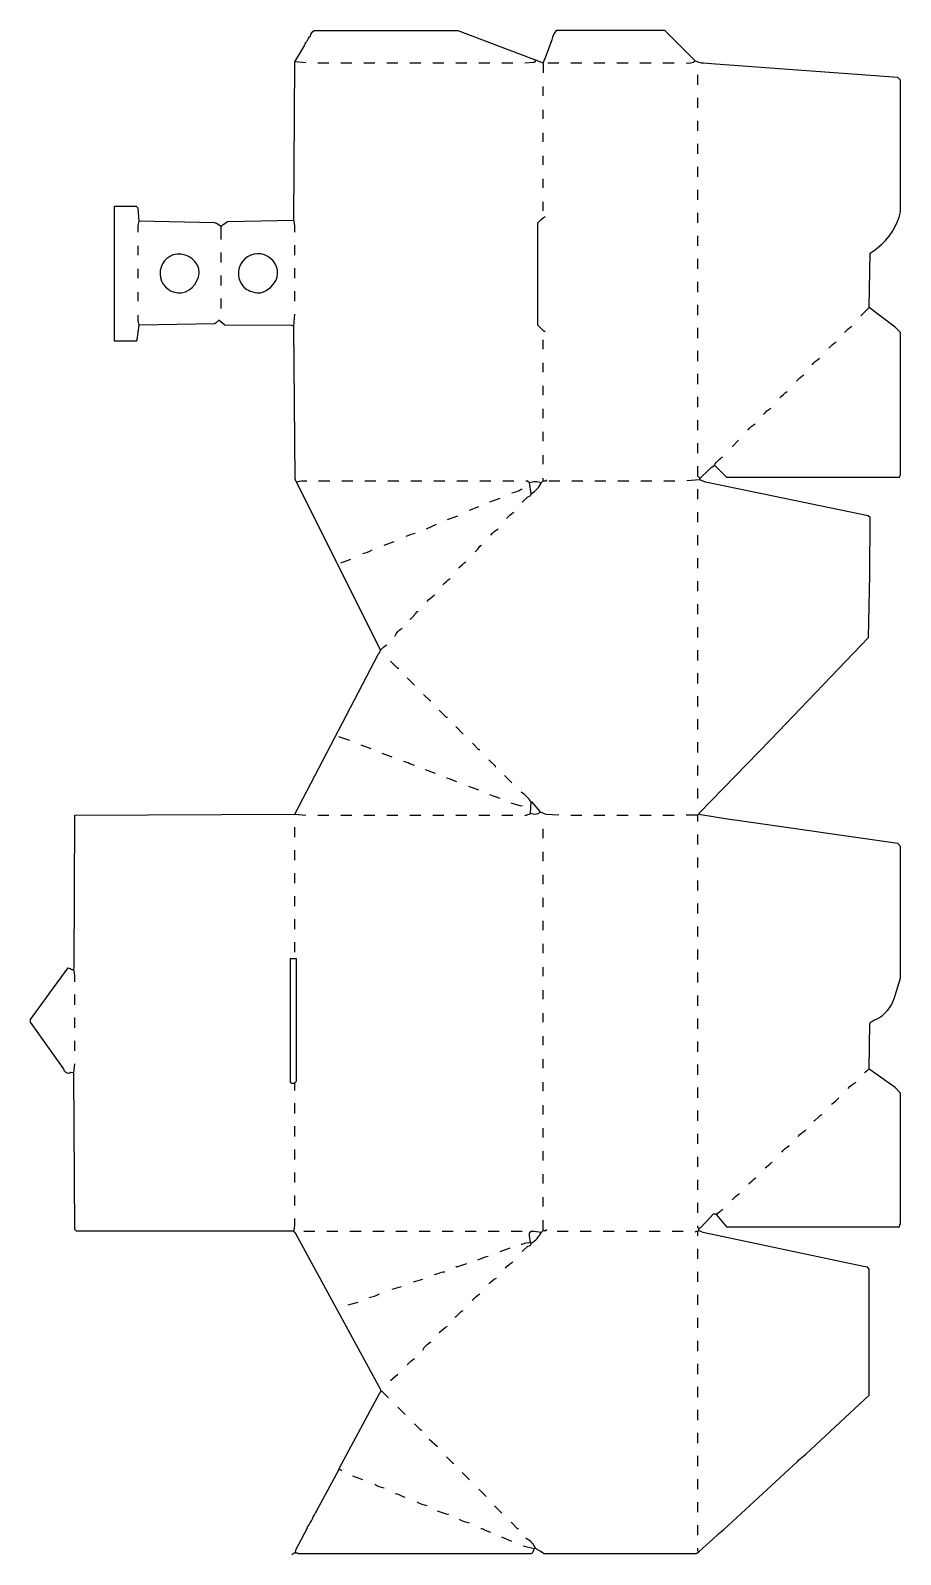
# Model space of a CAD drawing. Extents: x 50 to 995, y 84 to 1739.
import ezdxf

# ---------------------------------------------------------------- set-up
doc = ezdxf.new("R2010")
doc.units = 0
doc.layers.get('0').update_dxf_attribs({"linetype": 'CONTINUOUS'})

msp = doc.modelspace()

# ---------------------------------------------------------------- linework, layer by layer
at = {"color": 250, "linetype": 'CONTINUOUS'}
for points in [[(337, 1520, 0.096159), (336, 1533), (337, 1705), (348, 1723, -0.162817), (351, 1728, -0.162817), (354, 1733, -0.180574), (358, 1739), (514, 1739), (607, 1704)], [(952, 1429), (961, 1438), (962, 1497), (967.9, 1501.2), (970, 1503, 0.178445), (995, 1542), (995, 1685), (992, 1688), (793.967005, 1702.538071), (781.032995, 1703.461929, -0.131777), (772, 1706), (739, 1739), (621, 1739, 0.10278), (616.2, 1728.9), (608.7, 1708.1, 0.142667), (607, 1704), (607, 1693)], [(587, 1704), (595.955446, 1704.445545, 0.41378), (599, 1707)], [(762, 1704, 0.23154), (772, 1706)], [(167, 1520, -0.094028), (168, 1532), (167, 1546), (165, 1548), (141, 1548), (141, 1402), (165, 1402), (166, 1403), (168, 1419, -0.079254), (167, 1430)], [(609, 1412), (608, 1412), (601, 1419), (601, 1530, -0.071068), (609, 1537)], [(214, 1454, 0.390176), (233, 1480, 0.410369), (204.9, 1495.3, 0.881566), (214, 1454)], [(300, 1454, 0.240897), (318, 1471, 1.851257), (284.9, 1457.8, 0.140132), (300, 1454)], [(336, 1418), (333.993336, 1418.506847), (261, 1419), (254.594595, 1424.432432), (253, 1423, -0.087159), (249.993904, 1420.493752), (168, 1419)], [(337, 888), (428, 1062, 0.245916), (430, 1066), (339, 1249, -0.141615), (337.496951, 1252.003012), (336, 1418), (337, 1431)], [(934, 1411, -0.071068), (942, 1418)], [(917, 1394, -0.071068), (925, 1401)], [(899, 1376, -0.071068), (907, 1383)], [(882, 1358, -0.071068), (890, 1365)], [(864, 1340, -0.071068), (872, 1347)], [(846, 1322, -0.071068), (854, 1329)], [(829, 1305, -0.071068), (837, 1312)], [(777, 1253), (777.9, 1253.2), (786, 1261, -0.071068), (793, 1267, -0.140771), (802, 1276)], [(339, 1249, -0.079254), (350, 1250)], [(584, 1227), (585, 1228), (590.1, 1232.7), (591.9, 1233.3, 0.286047), (594, 1236, 0.14601), (605, 1248)], [(588, 1250), (590, 1250), (592, 1248, -0.180927), (605, 1248), (607, 1250), (610, 1250), (611, 1251)], [(573, 1237, 0.081565), (583.1, 1240.8), (584, 1241)], [(567, 1209, -0.071068), (575, 1216)], [(458, 1190), (461.9, 1191.2, -0.131934), (468, 1193)], [(550, 1191, -0.071068), (558, 1198)], [(533, 1173, 0.076982), (538, 1179), (540, 1180)], [(411, 1171, 0.081845), (421, 1175)], [(515, 1155, -0.071068), (523, 1162)], [(498, 1137, -0.071068), (506, 1144)], [(481, 1119, -0.071068), (489, 1126)], [(462, 1100), (463, 1100), (468.8, 1106.1, -0.499124), (471, 1108)], [(446, 1081, -0.19407), (454, 1090)], [(430, 1066, -0.071068), (437, 1072)], [(513, 923, 0.064772), (502, 927)], [(624, 887), (610.030973, 887.464602), (604, 890), (603.751724, 890.77931), (595, 901), (594, 901, 0.08251), (583, 912)], [(98, 706, 0.096159), (97, 719), (97.50303, 722.002994), (98, 887), (337, 888), (349, 887)], [(587, 887, 0.190246), (593, 889, 0.254118), (604, 890)], [(956, 607, -0.09902), (961, 611), (961.490008, 660.990392, -0.151447), (968.9, 665.2, 0.190195), (988.2, 687.9), (989.3, 690.9), (995, 710), (995, 853), (992, 856), (819.94, 880.58), (807.06, 882.42), (778.1, 887.2), (776, 888), (775, 887), (762, 887)], [(97, 607), (93.9, 607.3, -0.577346), (86.230769, 611.153846), (85.76, 611.82), (50, 662), (50, 665), (70.2, 692.9), (71, 694), (91, 721), (93.1, 720.2, 0.113888), (97, 719)], [(938, 590, -0.117454), (947, 597)], [(920, 573, 0.071068), (928, 580)], [(901, 555), (901.9, 555.2), (906, 559, -0.150174), (910, 562)], [(884, 538, -0.071068), (892, 545)], [(866, 521, -0.071068), (874, 528)], [(848, 504), (853, 508, -0.184026), (856, 510)], [(830, 486, -0.071068), (838, 493)], [(812, 469, -0.071068), (820, 476)], [(776, 438), (778, 439), (792, 454), (794, 454), (795, 453, -0.071068), (802, 459)], [(583, 421), (583.9, 421.2), (588.067568, 422.594595), (593, 423), (594, 422), (593, 423), (592, 430), (592, 433), (594, 435, -0.080555), (605, 434), (607, 436), (610, 436), (611, 437)], [(584, 413), (585, 414), (590.1, 418.7), (591.9, 419.3, 0.286047), (594, 422, 0.12534), (605, 434)], [(588, 102, -0.176172), (598, 91), (603.846154, 87.769231), (608, 85), (773, 85), (774.9, 86.2), (776, 87), (796, 105, -0.064525), (803, 111), (883, 185, -0.064525), (890, 191), (892, 193), (961, 257), (961, 394), (959, 396), (954.911765, 396.647059), (782.076923, 433.384615, -0.10176), (776, 436), (776, 438), (775, 439), (775, 441)], [(536, 404, -0.064772), (547, 408)], [(566, 395, -0.071068), (574, 402)], [(489, 388), (492.9, 389.2, -0.095104), (500, 391)], [(548, 378, -0.110184), (556, 384)], [(418, 363, 0.064772), (429, 367)], [(530, 360, -0.071068), (538, 367)], [(511, 342), (511.9, 342.2), (516, 346, -0.150174), (520, 349)], [(494, 325, -0.077125), (503, 332)], [(476, 306, -0.140771), (485, 315)], [(459, 290, -0.071068), (467, 297)], [(338, 86), (338.352941, 88.911765), (350.8, 113.1), (351, 114, 0.067868), (356.2, 122.9, -0.067868), (361, 131), (361.2, 131.9), (385, 176), (385.8, 178.1), (429, 259), (431, 261)], [(434, 156, -0.081845), (424, 160)], [(457, 146), (454.9, 146.8, 0.080354), (446, 150)], [(481, 137, -0.108388), (470, 141)], [(527, 118, -0.064772), (516, 122)], [(550, 108), (544.1, 110.2, 0.105047), (539, 112)], [(334, 84, -0.245916), (338, 86), (339.9, 85.7), (341, 85), (594, 85, 0.216752), (597, 90), (585, 93)]]:
    msp.add_lwpolyline(points, format="xyb", dxfattribs=at)
for points in [[(349, 1704), (337, 1705)], [(362, 1704), (374, 1704)], [(387, 1704), (399, 1704)], [(412, 1704), (424, 1704)], [(437, 1704), (449, 1704)], [(462, 1704), (474, 1704)], [(487, 1704), (499, 1704)], [(512, 1704), (524, 1704)], [(537, 1704), (549, 1704)], [(562, 1704), (574, 1704)], [(612, 1704), (624, 1704)], [(637, 1704), (649, 1704)], [(662, 1704), (674, 1704)], [(687, 1704), (699, 1704)], [(712, 1704), (724, 1704)], [(737, 1704), (749, 1704)], [(775, 1680), (775, 1691)], [(607, 1668), (607, 1678)], [(775, 1655), (775, 1666)], [(607, 1643), (607, 1653)], [(775, 1630), (775, 1641)], [(607, 1618), (607, 1628)], [(775, 1605), (775, 1616)], [(607, 1593), (607, 1603)], [(775, 1580), (775, 1591)], [(607, 1568), (607, 1578)], [(775, 1555), (775, 1566)], [(607, 1543), (607, 1553)], [(775, 1530), (775, 1541)], [(257, 1526), (252.153846, 1529.230769), (249.976219, 1530.02497), (168, 1532)], [(257, 1512), (257, 1526), (259.1, 1527.8), (264.006942, 1531.50714), (336, 1533)], [(775, 1505), (775, 1516)], [(167, 1495), (167, 1505)], [(257, 1487), (257, 1498)], [(775, 1480), (775, 1491)], [(167, 1470), (167, 1480)], [(257, 1462), (257, 1473)], [(775, 1455), (775, 1466)], [(167, 1445), (167, 1455)], [(257, 1437), (257, 1448)], [(775, 1430), (775, 1441)], [(793, 1267), (806, 1254), (994, 1254), (995, 1257), (995, 1411), (989, 1417), (971.82, 1429.76), (961, 1438)], [(775, 1405), (775, 1416)], [(607, 1393), (607, 1403)], [(775, 1380), (775, 1391)], [(607, 1368), (607, 1378)], [(775, 1355), (775, 1366)], [(607, 1343), (607, 1353)], [(775, 1330), (775, 1341)], [(607, 1318), (607, 1328)], [(775, 1305), (775, 1316)], [(607, 1293), (607, 1303)], [(775, 1280), (775, 1291)], [(812, 1287), (819, 1294)], [(607, 1268), (607, 1278)], [(777, 1251), (777, 1253), (775, 1255), (775, 1266)], [(363, 1250), (375, 1250)], [(388, 1250), (400, 1250)], [(413, 1250), (425, 1250)], [(438, 1250), (450, 1250)], [(463, 1250), (475, 1250)], [(488, 1250), (500, 1250)], [(513, 1250), (525, 1250)], [(538, 1250), (550, 1250)], [(563, 1250), (575, 1250)], [(594, 1236), (592, 1248)], [(607, 1250), (607, 1253)], [(613, 1250), (625, 1250)], [(638, 1250), (650, 1250)], [(663, 1250), (675, 1250)], [(688, 1250), (700, 1250)], [(713, 1250), (725, 1250)], [(738, 1250), (750, 1250)], [(775, 880), (775, 887), (776, 888), (776.2, 888.9), (854, 969), (960.2, 1079.9), (961.492541, 1147.992757), (962, 1210), (960, 1212), (786.923077, 1247.615385), (783.076923, 1248.384615), (777, 1251), (763, 1250)], [(549, 1227), (560, 1231)], [(775, 1230), (775, 1241)], [(503, 1208), (514, 1212)], [(527, 1218), (537, 1222)], [(775, 1205), (775, 1216)], [(480, 1198), (491, 1203)], [(434, 1180), (445, 1184)], [(775, 1180), (775, 1191)], [(387, 1161), (398, 1165)], [(775, 1155), (775, 1166)], [(775, 1130), (775, 1141)], [(775, 1105), (775, 1116)], [(775, 1080), (775, 1091)], [(775, 1055), (775, 1066)], [(450, 1046), (449, 1046), (441, 1054)], [(467, 1028), (459, 1036)], [(775, 1030), (775, 1041)], [(485, 1011), (484, 1011), (477, 1018)], [(775, 1005), (775, 1016)], [(503, 993), (502, 993), (494, 1001)], [(520, 975), (512, 983)], [(775, 980), (775, 991)], [(420, 959), (409, 963)], [(538, 958), (537, 958), (530, 965)], [(775, 955), (775, 966)], [(443, 950), (432, 954)], [(555, 939), (555, 940), (548, 947)], [(490, 932), (479, 936)], [(573, 922), (565, 930)], [(775, 930), (775, 941)], [(537, 914), (526, 918)], [(775, 905), (775, 916)], [(560, 905), (549, 909)], [(593, 889), (594, 901)], [(362, 887), (374, 887)], [(387, 887), (399, 887)], [(412, 887), (424, 887)], [(437, 887), (449, 887)], [(462, 887), (474, 887)], [(487, 887), (499, 887)], [(512, 887), (524, 887)], [(537, 887), (549, 887)], [(562, 887), (574, 887)], [(637, 887), (649, 887)], [(662, 887), (674, 887)], [(687, 887), (699, 887)], [(712, 887), (724, 887)], [(737, 887), (749, 887)], [(607, 862), (607, 872)], [(775, 855), (775, 866)], [(607, 837), (607, 847)], [(775, 830), (775, 841)], [(607, 812), (607, 822)], [(775, 805), (775, 816)], [(607, 787), (607, 797)], [(775, 780), (775, 791)], [(607, 762), (607, 772)], [(775, 755), (775, 766)], [(607, 737), (607, 747)], [(337, 588), (337, 596), (338, 597), (339, 598), (339, 731), (332, 731), (332, 597), (333, 596), (337, 596)], [(775, 730), (775, 741)], [(607, 712), (607, 722)], [(775, 705), (775, 716)], [(607, 687), (607, 697)], [(98, 681), (98, 692)], [(775, 680), (775, 691)], [(98, 656), (98, 667)], [(607, 662), (607, 672)], [(775, 655), (775, 666)], [(607, 637), (607, 647)], [(98, 631), (98, 642)], [(775, 630), (775, 641)], [(439, 254), (432, 261), (431, 261), (430.7, 262.9), (337.769231, 432.846154), (336, 435), (100, 435), (98, 437), (97.2, 606.1), (97, 607), (98, 617)], [(607, 612), (607, 622)], [(775, 605), (775, 616)], [(607, 587), (607, 597)], [(795, 453), (806, 440), (994, 440), (994.3, 441.9), (995, 443), (995, 585), (989, 591), (976.82, 599.76), (961, 611)], [(775, 580), (775, 591)], [(607, 562), (607, 572)], [(775, 555), (775, 566)], [(607, 537), (607, 547)], [(775, 530), (775, 541)], [(607, 512), (607, 522)], [(775, 505), (775, 516)], [(607, 487), (607, 497)], [(775, 480), (775, 491)], [(607, 462), (607, 472)], [(775, 455), (775, 466)], [(607, 436), (607, 447)], [(347, 435), (359, 435)], [(372, 435), (384, 435)], [(397, 435), (409, 435)], [(422, 435), (434, 435)], [(447, 435), (459, 435)], [(472, 435), (484, 435)], [(497, 435), (509, 435)], [(522, 435), (534, 435)], [(547, 435), (559, 435)], [(572, 435), (584, 435)], [(622, 435), (634, 435)], [(647, 435), (659, 435)], [(672, 435), (684, 435)], [(697, 435), (709, 435)], [(722, 435), (734, 435)], [(747, 435), (759, 435)], [(772, 434), (773, 435), (775, 435), (776, 436)], [(775, 430), (775, 435)], [(560, 413), (571, 417)], [(775, 405), (775, 416)], [(512, 397), (513, 396.5), (524, 400)], [(466, 380), (476, 383)], [(775, 380), (775, 391)], [(443, 372), (453, 375)], [(775, 355), (775, 366)], [(395, 355), (406, 358)], [(775, 330), (775, 341)], [(775, 305), (775, 316)], [(775, 280), (775, 291)], [(441, 273), (449, 280)], [(775, 255), (775, 266)], [(457, 236), (449, 244)], [(775, 230), (775, 241)], [(475, 219), (474, 219), (467, 226)], [(775, 205), (775, 216)], [(492, 201), (483, 209)], [(510, 183), (509, 183), (502, 190)], [(775, 180), (775, 191)], [(388, 175), (387, 176), (385, 176)], [(411, 165), (400, 169)], [(527, 165), (519, 173)], [(775, 155), (775, 166)], [(545, 147), (537, 155)], [(562, 129), (554, 137)], [(775, 130), (775, 141)], [(580, 112), (579, 112), (572, 119)], [(775, 105), (775, 116)], [(573, 98), (562, 103)], [(776, 87), (775, 88), (775, 91)]]:
    msp.add_lwpolyline(points, dxfattribs=at)
at = {"color": 251, "linetype": 'CONTINUOUS'}
for points in [[(337, 1495), (337, 1506)], [(337, 1470), (337, 1481)], [(337, 1445), (337, 1456)], [(337, 863), (337, 874)], [(337, 838), (337, 849)], [(337, 813), (337, 824)], [(337, 788), (337, 799)], [(337, 763), (337, 774)], [(337, 738), (337, 749)], [(337, 563), (337, 574)], [(337, 538), (337, 549)], [(337, 513), (337, 524)], [(337, 488), (337, 499)], [(337, 463), (337, 474)]]:
    msp.add_lwpolyline(points, dxfattribs=at)
at = {"color": 247, "linetype": 'CONTINUOUS'}
for points in [[(397, 968), (385, 972)], [(584, 897), (583, 896.5), (572, 900)], [(504, 128), (503, 127.5), (492, 131)]]:
    msp.add_lwpolyline(points, dxfattribs=at)
at = {"color": 27, "linetype": 'CONTINUOUS'}
msp.add_lwpolyline([(467, 941), (461.9, 942.8, 0.082276), (455, 945)], format="xyb", dxfattribs=at)
at = {"color": 251, "linetype": 'CONTINUOUS'}
msp.add_lwpolyline([(336, 435, 0.087465), (337, 449)], format="xyb", dxfattribs=at)

doc.saveas('drawing.dxf')
